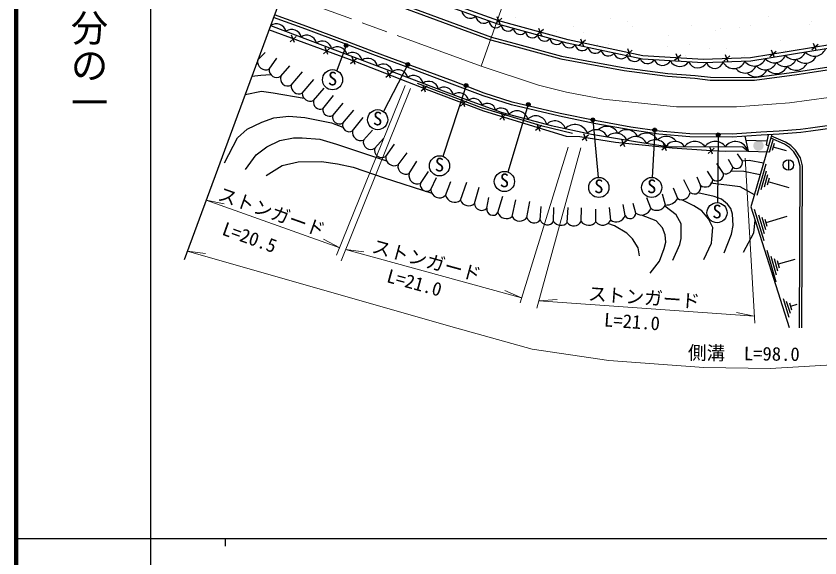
# Model space of a CAD drawing. Units: millimetres at full size, sheet at 1:1000; details may follow other scales. Extents: x 40000 to 680000, y 20000 to 380000.
# Drawn here: x 40000 to 147726, y 202409 to 275071 of the extents above; entities that cross this region are included whole.
import ezdxf
from ezdxf.enums import TextEntityAlignment as Align

# ---------------------------------------------------------------- set-up
doc = ezdxf.new("R2010")
doc.units = ezdxf.units.MM
doc.header["$LTSCALE"] = 1000
doc.linetypes.add('CHAIN', pattern=[18.5, 12, -1.5, 3.5, -1.5])
for name, color, linetype, lineweight in [('M-BGD', 7, 'Continuous', 25), ('M-BGD-EXST', 7, 'Continuous', 25), ('M-BMK', 2, 'CHAIN', 13), ('M-BMK-OTRS', 5, 'Continuous', 25), ('M-STR-HTXT', 7, 'Continuous', 13), ('M-TTL', 2, 'Continuous', 140), ('M-TTL-BAND', 7, 'Continuous', 25)]:
    doc.layers.add(name, color=color, linetype=linetype, lineweight=lineweight)
doc.styles.add('@ＭＳ ゴシック', font='')
doc.styles.add('ＭＳ ゴシック', font='')
doc.styles.get('@ＭＳ ゴシック').set_extended_font_data('@MS Gothic')
doc.styles.get('ＭＳ ゴシック').set_extended_font_data('MS Gothic')

msp = doc.modelspace()

# ---------------------------------------------------------------- hatches: boundary and pattern name
at = {"layer": 'M-BGD'}
msp.add_hatch(color=256, dxfattribs=at).paths.add_polyline_path([(140187, 257707, 1), (138787, 257707, 0.41421), (139487, 257007, 0.41421)])
at = {"layer": 'M-BGD-EXST'}
for points in [[(84007, 271016, 0.41421), (84346, 270916, 0.41421), (84446, 271255, 1)], [(92272, 268471, 0.41421), (92612, 268371, 0.41421), (92712, 268710, 1)], [(100078, 265648, 0.41421), (100418, 265548, 0.41421), (100518, 265887, 1)], [(108425, 263087, 0.41421), (108764, 262987, 0.41421), (108864, 263326, 1)], [(117065, 261028, 0.41421), (117405, 260928, 0.41421), (117505, 261267, 1)], [(125361, 259673, 0.41421), (125700, 259573, 0.41421), (125800, 259912, 1)], [(133878, 259040, 0.41421), (134217, 258940, 0.41421), (134317, 259279, 1)]]:
    msp.add_hatch(color=256, dxfattribs=at).paths.add_polyline_path(points)

# ---------------------------------------------------------------- linework, layer by layer
at = {"layer": 'M-BGD'}
for p, q in [((105101, 274784), (104274, 274071)), ((104881, 273971), (104494, 274957)), ((106937, 274822), (106937, 274822)), ((119601, 274779), (119601, 274779)), ((140782, 275001), (140781, 275001)), ((121893, 274287), (121893, 274287)), ((122639, 273685), (122639, 273685)), ((130542, 273752), (130542, 273752)), ((138445, 273820), (138445, 273820)), ((146348, 273887), (146348, 273887)), ((146538, 274289), (146538, 274289)), ((110662, 273249), (109835, 272537)), ((110442, 272437), (110055, 273422)), ((112433, 273022), (112433, 273022)), ((114736, 273617), (114736, 273617)), ((116008, 272909), (116008, 272909)), ((133786, 273106), (133786, 273106)), ((134452, 273452), (134452, 273452)), ((136916, 273538), (136916, 273539)), ((77537, 272337), (76710, 271624)), ((77317, 271524), (76930, 272510)), ((116291, 271823), (115465, 271110)), ((116071, 271010), (115685, 271996)), ((127389, 272488), (127389, 272488)), ((142413, 271739), (142413, 271739)), ((82018, 270717), (81191, 270005)), ((81798, 269905), (81411, 270890)), ((117930, 271223), (117930, 271223)), ((119412, 271294), (119412, 271294)), ((122573, 270505), (121747, 269792)), ((122353, 269692), (121967, 270678)), ((127300, 271002), (127300, 271002)), ((130194, 271236), (130194, 271236)), ((132886, 270688), (132886, 270688)), ((135188, 270710), (135188, 270709)), ((141634, 269510), (141247, 270496)), ((143077, 270417), (143076, 270417)), ((147480, 271240), (146654, 270527)), ((147260, 270428), (146874, 271413)), ((73391, 270199), (72372, 269151)), ((73920, 267970), (74927, 269440)), ((85655, 269378), (84828, 268666)), ((85435, 268566), (85048, 269551)), ((127054, 269601), (127054, 269601)), ((129079, 269824), (128253, 269112)), ((128859, 269012), (128473, 269997)), ((129653, 269739), (129653, 269740)), ((135663, 269720), (134837, 269008)), ((135443, 268908), (135057, 269893)), ((137556, 269807), (137556, 269807)), ((141854, 270322), (141027, 269610)), ((75478, 266996), (76705, 268414)), ((76857, 265810), (78375, 267571)), ((90381, 267536), (89554, 266824)), ((90161, 266724), (89774, 267710)), ((78346, 264714), (79890, 266557)), ((79852, 263729), (81267, 265405)), ((95096, 265692), (94270, 264980)), ((94877, 264880), (94490, 265865)), ((81108, 262635), (82531, 264438)), ((82428, 261747), (83855, 263393)), ((100369, 263706), (99543, 262994)), ((100149, 262894), (99763, 263880)), ((83786, 260700), (85243, 262472)), ((105654, 261897), (104827, 261184)), ((105434, 261084), (105047, 262070)), ((85103, 259694), (86535, 261467)), ((86568, 258440), (87751, 259768)), ((110458, 260417), (109631, 259705)), ((110238, 259605), (109851, 260590)), ((88082, 257365), (89219, 258654)), ((116694, 259120), (115868, 258408)), ((116474, 258308), (116088, 259293)), ((89552, 256250), (90693, 257893)), ((121803, 258354), (120976, 257641)), ((121583, 257541), (121196, 258527)), ((127378, 257811), (126551, 257099)), ((127158, 256999), (126771, 257984)), ((133343, 256550), (132956, 257535)), ((137407, 257551), (138117, 256950)), ((137782, 258414), (140619, 258324)), ((141401, 258422), (140920, 256771)), ((141602, 257983), (141325, 257033)), ((143266, 256982), (141463, 257508)), ((91184, 255120), (92431, 256747)), ((133563, 257362), (132736, 256650)), ((137305, 255714), (136677, 256599)), ((138117, 256950), (140824, 256860)), ((92685, 253961), (93697, 255635)), ((136046, 254829), (135464, 255836)), ((143505, 255802), (143505, 254402)), ((133366, 253147), (132677, 254258)), ((134811, 253975), (133898, 255308)), ((140490, 255228), (139258, 251008)), ((140540, 254276), (139813, 251783)), ((94189, 252627), (95261, 254216)), ((95565, 251793), (96346, 253436)), ((131721, 252380), (131265, 253455)), ((140720, 253767), (140238, 252116)), ((140920, 253328), (140643, 252378)), ((97559, 251032), (98252, 252880)), ((99558, 250382), (100397, 252796)), ((101456, 249957), (102068, 252139)), ((130332, 251399), (129503, 253116)), ((143591, 252034), (140781, 252853)), ((127028, 249727), (126610, 251172)), ((128674, 250595), (128124, 251999)), ((103086, 249328), (103365, 250744)), ((104579, 248729), (105235, 250917)), ((106478, 248175), (106960, 250429)), ((108458, 248069), (108838, 250208)), ((123044, 248653), (122695, 249943)), ((125050, 249296), (124519, 250713)), ((110233, 247749), (110371, 249546)), ((112036, 247533), (112059, 249415)), ((113872, 247385), (113996, 249407)), ((115730, 247520), (115774, 249346)), ((117691, 247464), (117698, 249156)), ((119694, 247723), (119528, 249384)), ((121626, 248309), (121375, 249789)), ((138923, 249177), (140217, 244975)), ((139489, 248410), (140254, 245928)), ((139919, 248083), (140426, 246440)), ((140328, 247827), (140619, 246882)), ((143270, 248216), (140474, 247354)), ((140610, 243659), (141798, 239427)), ((141156, 242879), (141858, 240378)), ((141578, 242541), (142043, 240886)), ((144369, 242432), (142114, 241798)), ((141980, 242275), (142247, 241322)), ((142790, 237176), (143572, 234699)), ((143223, 236852), (143740, 235213)), ((143633, 236599), (143931, 235656)), ((144641, 236398), (143782, 236127))]:
    msp.add_line(p, q, dxfattribs=at)
for points in [[(77132, 282080), (103692, 272225), (106693, 271420), (113079, 269707), (121564, 268114), (127351, 267363), (131012, 267113), (133055, 266862), (138933, 266846), (144584, 267598), (150102, 268460), (155280, 269300), (163028, 271968), (169185, 274589), (173494, 276489), (178479, 278957), (181575, 280486), (183727, 281875), (187545, 284341), (190856, 286575), (195928, 289788), (205192, 295840), (208230, 297630)], [(77005, 281734), (103580, 271873), (106597, 271064), (112997, 269347), (121506, 267750), (127315, 266996), (130977, 266745), (133032, 266494), (138957, 266477), (144637, 267233), (150160, 268096), (155370, 268941), (163160, 271624), (169331, 274251), (173650, 276155), (178642, 278626), (181758, 280165), (183927, 281566), (187748, 284033), (191058, 286266), (196128, 289478), (205386, 295526), (208413, 297310)], [(154280, 271597), (138467, 269018), (132071, 268796), (123950, 269306), (113857, 271423), (104549, 273991), (79504, 282989)], [(149305, 271249), (138423, 269474), (132077, 269254), (124011, 269760), (113965, 271868), (104688, 274427), (82304, 282468)], [(149414, 260053), (146517, 259649), (145160, 259460), (142285, 259244), (139830, 259105), (135963, 258854), (130284, 258877), (126128, 259246), (122306, 259806), (117699, 260630), (112813, 261634), (106385, 263155), (102584, 264363), (98464, 265959), (92765, 268068), (87816, 269904), (83968, 271386), (78818, 273295), (74485, 274891)], [(149342, 260438), (146463, 260036), (145118, 259849), (142259, 259634), (139806, 259495), (135952, 259245), (130302, 259268), (126174, 259634), (122369, 260192), (117773, 261014), (112898, 262015), (106489, 263532), (102714, 264731), (98602, 266324), (92901, 268434), (87954, 270270), (84106, 271752), (78954, 273662), (74620, 275257)], [(74087, 273811), (99590, 264168), (105147, 262142), (111722, 260390), (117094, 259251), (122991, 258241), (127234, 257585), (137407, 257551)], [(137656, 258964), (138117, 256950), (135090, 256893), (132545, 257054), (127904, 257374), (120312, 258113), (115544, 258896), (113779, 258923), (102705, 262334), (95367, 265082), (85542, 268924), (73871, 273222)], [(71588, 267023), (72781, 267159), (74135, 267214)], [(93754, 266061), (102334, 262790), (110327, 260396), (114571, 259385)], [(70683, 264564), (72876, 264997), (74468, 264774), (78603, 264053)], [(67938, 255374), (69685, 258765), (70967, 259919), (72939, 260834), (74556, 261423), (76573, 261670), (78690, 261482), (82290, 260771), (83795, 260172)], [(70732, 254491), (72194, 256485), (73611, 257553), (75352, 258371), (77159, 258764), (78351, 258764), (80695, 258574), (82940, 257873), (89643, 255663)], [(141274, 259187), (138479, 249484), (143620, 233291)], [(140775, 259158), (140523, 257809), (140852, 257722)], [(144969, 233262), (145090, 254936), (144832, 255925), (144227, 256884), (143651, 257457), (142975, 257872), (141130, 258687)], [(145285, 233260), (145406, 254976), (145125, 256052), (144475, 257083), (143847, 257707), (143123, 258152), (141217, 258987)], [(73527, 253697), (75665, 255021), (77811, 255508), (80922, 255555), (83061, 255268), (85164, 254820), (89319, 253394), (95704, 251304)], [(137347, 255654), (138246, 255729), (140178, 255379)], [(135888, 254335), (137512, 254259), (139732, 253832)], [(138951, 251121), (137048, 252150), (133040, 252648)], [(134877, 243303), (135883, 245831), (136116, 246995), (136019, 248500), (135779, 249257), (135321, 249865), (134517, 250513), (133555, 250873), (131386, 251381)], [(132150, 242412), (133198, 244603), (133241, 245169), (133359, 246728), (132814, 247891), (131905, 248960), (130835, 249644), (129237, 250441)], [(128001, 242320), (128959, 244417), (129153, 245256), (129142, 247198), (128443, 248435), (126926, 249567)], [(124955, 240585), (126241, 242207), (126866, 243889), (127079, 244739), (127001, 245729), (126647, 246678), (125802, 247606), (123823, 248390)], [(123535, 242907), (123377, 243976), (122588, 245185), (121834, 245973), (120199, 246923), (119288, 247238)], [(137491, 243398), (138855, 246020), (139059, 247658)]]:
    msp.add_lwpolyline(points, dxfattribs=at)
msp.add_circle((143505, 255102), 700, dxfattribs=at)
for centre, radius, start, end in [((100851, 275886), 1108, 188.94075, 311.53894), ((102680, 275228), 1108, 188.94075, 311.53894), ((74887, 272731), 1311, 12.95796, 125.61939), ((104303, 274389), 888, 179.38905, 323.57847), ((105925, 273970), 914, 186.74507, 322.40547), ((76928, 271960), 1311, 12.95796, 125.61939), ((107557, 273519), 914, 186.74507, 322.40547), ((109190, 273069), 914, 186.74507, 322.40547), ((78969, 271188), 1311, 12.95796, 125.61939), ((81010, 270416), 1311, 12.95796, 125.61939), ((110822, 272619), 914, 186.74507, 322.40547), ((112454, 272168), 914, 186.74507, 322.40547), ((114136, 271784), 972, 190.30808, 323.17362), ((83051, 269645), 1311, 12.95796, 125.61939), ((115875, 271437), 990, 193.7745, 322.52878), ((117622, 271071), 990, 193.7745, 322.52878), ((119368, 270704), 990, 193.7745, 322.52878), ((146980, 271315), 1628, 222.69424, 335.82779), ((85092, 268873), 1311, 12.95796, 125.61939), ((87133, 268101), 1311, 12.95796, 125.61939), ((121115, 270338), 990, 193.7745, 322.52878), ((122862, 269972), 990, 193.7745, 322.52878), ((124610, 269732), 1028, 200.63491, 329.44036), ((138936, 270003), 1628, 218.48841, 335.82779), ((141618, 270441), 1628, 222.69424, 335.82779), ((144299, 270878), 1628, 222.69424, 335.82779), ((145757, 270375), 1628, 222.69424, 335.82779), ((73448, 268956), 1094, 169.74109, 295.59801), ((89174, 267330), 1311, 12.95796, 125.61939), ((126623, 269686), 1224, 202.9122, 329.908), ((128948, 269750), 1437, 208.15817, 324.66204), ((131362, 269486), 1365, 204.56511, 330.44783), ((133633, 269200), 1151, 199.65088, 344.32288), ((136177, 269657), 1628, 208.14597, 335.82779), ((137713, 269063), 1628, 218.48841, 335.82779), ((140394, 269501), 1628, 222.69424, 335.82779), ((141853, 268998), 1628, 222.69424, 335.82779), ((143076, 269938), 1628, 222.69424, 335.82779), ((144534, 269435), 1628, 222.69424, 335.82779), ((74927, 267848), 1014, 173.07012, 302.89808), ((91215, 266558), 1311, 12.95796, 125.61939), ((139171, 268561), 1628, 222.69424, 335.82779), ((76404, 266678), 979, 161.03844, 297.51109), ((93256, 265786), 1311, 12.95796, 125.61939), ((95297, 265015), 1311, 12.95796, 125.61939), ((77929, 265707), 1077, 174.54873, 292.79438), ((97337, 264243), 1311, 12.95796, 125.61939), ((79453, 264763), 1108, 182.50038, 291.12317), ((99378, 263472), 1311, 13.66558, 125.61939), ((101345, 262880), 1137, 12.37995, 127.55783), ((80797, 263547), 963, 169.07518, 288.81379), ((103149, 262222), 1137, 12.37995, 127.55783), ((81987, 262517), 887, 172.30324, 299.84263), ((104990, 261644), 1100, 13.39779, 131.63933), ((107137, 260871), 1489, 13.80472, 136.33952), ((83367, 261561), 958, 168.80025, 295.94279), ((84638, 260451), 888, 163.65258, 301.589), ((109661, 260198), 1489, 13.80472, 136.33952), ((112184, 259525), 1489, 18.25645, 136.33952), ((86182, 259473), 1102, 168.3782, 290.49146), ((114879, 258716), 1807, 20.98776, 135.0843), ((117725, 258179), 1657, 25.26813, 134.38984), ((119171, 258642), 1642, 25.00671, 134.64836), ((121828, 258199), 1630, 24.7852, 135.76894), ((120382, 257702), 1657, 26.16424, 134.38984), ((123028, 257249), 1657, 27.24672, 134.38984), ((124480, 257734), 1640, 25.86919, 135.58456), ((127124, 257193), 1732, 38.15953, 133.14806), ((87517, 258173), 986, 164.26309, 304.97014), ((125660, 256824), 1657, 28.05308, 134.38984), ((128348, 256810), 1459, 31.71319, 147.1093), ((130951, 256583), 1687, 35.73394, 143.87562), ((133683, 256574), 1687, 35.73394, 143.87562), ((136414, 256565), 1687, 15.50426, 143.87562), ((89034, 257094), 990, 164.13138, 301.4926), ((90671, 256123), 1127, 173.52196, 297.08562), ((136562, 255432), 794, 229.46625, 20.74668), ((92237, 254932), 1070, 169.90891, 294.75961), ((135115, 254855), 931, 250.92007, 358.3776), ((93786, 253688), 1135, 166.05382, 290.76849), ((133920, 253854), 898, 231.90011, 7.72562), ((95015, 252438), 848, 167.15441, 310.42837), ((130872, 252109), 892, 232.7759, 17.70172), ((132367, 253143), 999, 229.73226, 0.26346), ((96733, 251861), 1170, 183.32273, 314.91902), ((98776, 251375), 1264, 195.72719, 308.24277), ((129237, 251545), 1105, 239.34182, 352.38225), ((100643, 250779), 1156, 200.06506, 314.70562), ((102385, 249938), 929, 178.82868, 318.92946), ((127069, 251644), 1917, 268.78807, 326.83947), ((103890, 249173), 820, 169.10972, 327.21622), ((123823, 249673), 1283, 232.60691, 342.91588), ((125852, 250369), 1340, 233.21747, 331.36163), ((105725, 249125), 1212, 199.06252, 308.39169), ((107502, 248752), 1175, 209.3855, 324.49788), ((109421, 248328), 997, 195.0135, 324.5375), ((120443, 248732), 1256, 233.42583, 340.30945), ((122292, 248656), 752, 207.57518, 359.76581), ((111189, 248096), 1017, 199.9489, 326.35407), ((113012, 248176), 1169, 213.37224, 317.42818), ((114759, 248028), 1095, 215.92573, 332.36979), ((116732, 248268), 1251, 216.73648, 320.03088), ((118612, 248216), 1189, 219.22219, 335.48994)]:
    msp.add_arc(centre, radius, start, end, dxfattribs=at)
at = {"layer": 'M-BGD-EXST'}
for p, q in [((84227, 271136), (82978, 267761)), ((92492, 268591), (89227, 262282)), ((100298, 265768), (97197, 256261)), ((108644, 263207), (105914, 254150)), ((117285, 261148), (118012, 253435)), ((125581, 259792), (125238, 253436)), ((134098, 259160), (134014, 250052))]:
    msp.add_line(p, q, dxfattribs=at)
for centre, radius in [((84227, 271136), 250), ((92492, 268591), 250), ((82413, 266535), 1350), ((100298, 265768), 250), ((108644, 263207), 250), ((88456, 261174), 1350), ((117285, 261148), 250), ((125581, 259792), 250), ((134098, 259160), 250), ((96744, 254989), 1350), ((105440, 252886), 1350), ((118096, 252088), 1350), ((125177, 252088), 1350), ((133937, 248704), 1350)]:
    msp.add_circle(centre, radius, dxfattribs=at)
at = {"layer": 'M-BMK'}
msp.add_lwpolyline([(217054, 298254), (180282, 275879), (176514, 273724), (171725, 271408), (165231, 268670), (158320, 266350), (148924, 264131), (143656, 263419), (136528, 262886), (128509, 262907), (118671, 263922), (113752, 264850), (110003, 265794), (102345, 268339), (75661, 278085)], dxfattribs=at)
at = {"layer": 'M-BMK-OTRS'}
msp.add_line((89075, 314519), (62510, 242366), dxfattribs=at)
at = {"layer": 'M-STR-HTXT'}
for p, q in [((117567, 311918), (102345, 268339)), ((82963, 242998), (92150, 265754)), ((83547, 242247), (92836, 265371)), ((107535, 236602), (114005, 257502)), ((115692, 257396), (109767, 235887)), ((138986, 233902), (137721, 256015)), ((65465, 250392), (83369, 244003)), ((65465, 250392), (67870, 249897)), ((83369, 244003), (81194, 245142)), ((62948, 243556), (65379, 243214)), ((84160, 243773), (107751, 237299)), ((84160, 243773), (86595, 243459)), ((107751, 237299), (105497, 238272)), ((110045, 236895), (112495, 237061)), ((110045, 236895), (138934, 234809)), ((138934, 234809), (136534, 235325))]:
    msp.add_line(p, q, dxfattribs=at)
msp.add_lwpolyline([(181520, 236167), (173227, 232850), (166504, 230942), (159578, 229469), (150887, 228413), (141042, 227821), (132178, 227953), (119456, 228892), (109145, 230426), (99081, 233202), (62948, 243556)], dxfattribs=at)
at = {"layer": 'M-TTL'}
msp.add_line((40000, 380000), (40000, 20000), dxfattribs=at)
at = {"layer": 'M-TTL-BAND'}
for p, q in [((58000, 370000), (58000, 20000)), ((40000, 205000), (579000, 205000)), ((68000, 205000), (68000, 204000))]:
    msp.add_line(p, q, dxfattribs=at)

# ---------------------------------------------------------------- texts
at = {"layer": 'M-BGD-EXST', "style": 'ＭＳ ゴシック'}
for p in [(81758, 265242), (87801, 259881), (96089, 253697), (104784, 251594), (117441, 250795), (124521, 250795), (133282, 247411)]:
    msp.add_text('S', height=1833, rotation=358.508, dxfattribs=at).set_placement(p, align=Align.BOTTOM_LEFT)
at = {"layer": 'M-STR-HTXT', "style": 'ＭＳ ゴシック'}
for s, rotation, p in [('ストンガード', 340.36, (66712, 249947)), ('L=20.5', 340.36, (67283, 245268)), ('ストンガード', 344.653, (87404, 242883)), ('L=21.0', 344.653, (89393, 238891)), ('ストンガード', 355.87, (116583, 236423)), ('L=21.0', 355.87, (118712, 232913)), ('側溝\u3000L=98.0', 359.147, (130016, 228485))]:
    msp.add_text(s, height=1833, rotation=rotation, dxfattribs=at).set_placement(p, align=Align.BOTTOM_LEFT)
at = {"layer": 'M-TTL-BAND', "style": '@ＭＳ ゴシック'}
msp.add_text('縮尺千分の一', height=3666, rotation=270, dxfattribs=at).set_placement((49777, 261030), align=Align.MIDDLE_RIGHT)

doc.saveas('drawing.dxf')
